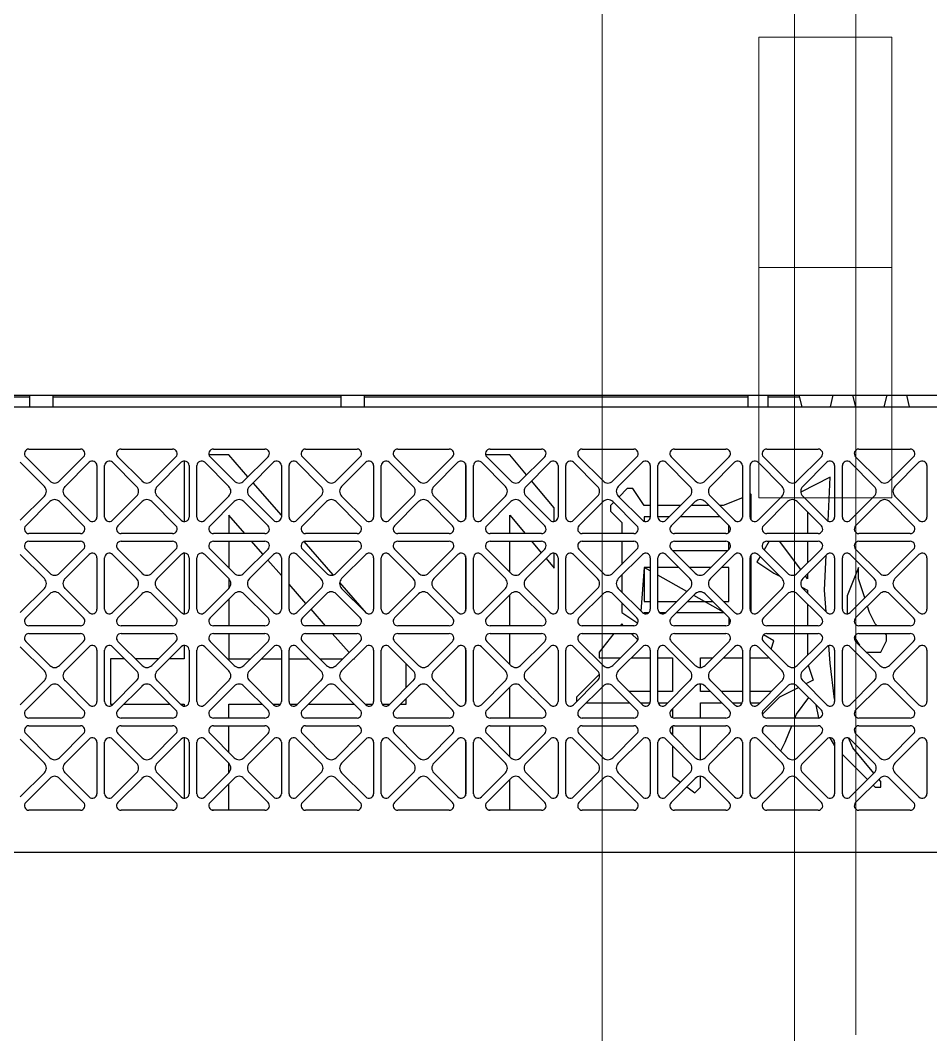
# Model space of a CAD drawing. Header units: millimetres. Extents: x 0 to 87554, y -20854 to 20404.
# Drawn here: x 50083 to 50320, y 15279.5 to 15543.5 of the extents above; entities that cross this region are included whole.
import ezdxf

# ---------------------------------------------------------------- set-up
doc = ezdxf.new("R2010")
doc.units = ezdxf.units.MM
doc.layers.get('0').update_dxf_attribs({"lineweight": 15})
for name, color, linetype in [('2403-00163_B-M4-1_0', 7, 'Continuous'), ('2403-00165_B-M5-1_0', 7, 'Continuous'), ('4209-01033_0', 7, 'Continuous'), ('4215-12269_9_0', 7, 'Continuous'), ('4215-12657_0', 7, 'Continuous'), ('4215-12661_1_0', 7, 'Continuous')]:
    doc.layers.add(name, color=color, linetype=linetype)
doc.layers.add('THICK', color=7, linetype='Continuous', lineweight=0)

# ---------------------------------------------------------------- blocks, each defined once
blk = doc.blocks.new('y5i76i7676')
at = {"color": 7, "linetype": 'Continuous'}
blk.add_line((951893.81, -65604.58, 19235.73), (951893.81, -64726.58, 19235.73), dxfattribs=at)
blk.add_line((951868.57, -65404.94, 19235.73), (951903.19, -65404.94, 19235.73))
blk.add_lwpolyline([(951877.81, -64726.58, 0.414214), (951702.81, -64551.58), (950912.81, -64551.58, 0.414214), (950737.81, -64726.58), (950737.81, -65704.58), (951877.81, -65704.58)], format="xyb", close=True)
blk.add_lwpolyline([(951332.81, -65654.58), (951332.81, -65204.58), (951827.81, -65204.58), (951827.81, -65654.58)], close=True)
at = {"elevation": 19235.73}
blk.add_lwpolyline([(951868.57, -65464.9), (951903.19, -65464.9), (951903.19, -65344.98), (951868.57, -65344.98)], close=True, dxfattribs=at)
blk = doc.blocks.new('e4tggg')
at = {"layer": '2403-00163_B-M4-1_0', "color": 87, "linetype": 'Continuous'}
for p, q in [((1125.21, -1712.2), (1125.21, -1715.2)), ((1130.41, -1712.2), (1130.41, -1715.2))]:
    blk.add_line(p, q, dxfattribs=at)
at = {"layer": '2403-00165_B-M5-1_0', "color": 87, "linetype": 'Continuous'}
for p, q in [((938.3, -1712.2), (938.3, -1715.2)), ((944.32, -1712.2), (944.32, -1715.2)), ((1019.3, -1712.2), (1019.3, -1715.2)), ((1025.32, -1712.2), (1025.32, -1715.2))]:
    blk.add_line(p, q, dxfattribs=at)
at = {"layer": '4209-01033_0', "color": 87, "linetype": 'Continuous'}
for p, q in [((1139.32, -1715.2), (1138.57, -1712.2)), ((1146.71, -1715.2), (1147.46, -1712.2)), ((1153.32, -1715.2), (1152.57, -1712.2)), ((1160.71, -1715.2), (1161.46, -1712.2)), ((1167.32, -1715.2), (1166.57, -1712.2))]:
    blk.add_line(p, q, dxfattribs=at)
at = {"layer": '4215-12269_9_0', "color": 87, "linetype": 'Continuous'}
for p, q in [((938.3, -1712.7), (918.56, -1712.7)), ((1019.3, -1712.7), (944.32, -1712.7)), ((1125.21, -1712.7), (1025.32, -1712.7)), ((1138.7, -1712.7), (1130.41, -1712.7))]:
    blk.add_line(p, q, dxfattribs=at)
at = {"layer": '4215-12657_0', "color": 87, "linetype": 'Continuous'}
for p, q in [((576.81, -1715.2), (1312.81, -1715.2)), ((938.12, -1726.2), (951.5, -1726.2)), ((962.12, -1726.2), (975.5, -1726.2)), ((986.12, -1726.2), (999.5, -1726.2)), ((1010.12, -1726.2), (1023.5, -1726.2)), ((1034.12, -1726.2), (1047.5, -1726.2)), ((1058.12, -1726.2), (1071.5, -1726.2)), ((1082.12, -1726.2), (1095.5, -1726.2)), ((1106.12, -1726.2), (1119.5, -1726.2)), ((1130.12, -1726.2), (1143.5, -1726.2)), ((1154.12, -1726.2), (1167.5, -1726.2)), ((943.54, -1734.51), (937.27, -1728.25)), ((952.35, -1728.25), (946.08, -1734.51)), ((967.54, -1734.51), (961.27, -1728.25)), ((976.35, -1728.25), (970.08, -1734.51)), ((990.1, -1727.7), (984.97, -1727.7)), ((991.54, -1734.51), (985.27, -1728.25)), ((995.12, -1733.47), (990.1, -1727.7)), ((1000.35, -1728.25), (994.08, -1734.51)), ((1015.54, -1734.51), (1009.27, -1728.25)), ((1024.35, -1728.25), (1018.08, -1734.51)), ((1039.54, -1734.51), (1033.27, -1728.25)), ((1048.35, -1728.25), (1042.08, -1734.51)), ((1063.24, -1727.7), (1056.97, -1727.7)), ((1063.54, -1734.51), (1057.27, -1728.25)), ((1067.65, -1732.95), (1063.24, -1727.7)), ((1072.35, -1728.25), (1066.08, -1734.51)), ((1087.54, -1734.51), (1081.27, -1728.25)), ((1096.35, -1728.25), (1090.08, -1734.51)), ((1111.54, -1734.51), (1105.27, -1728.25)), ((1120.35, -1728.25), (1114.08, -1734.51)), ((1135.54, -1734.51), (1129.27, -1728.25)), ((1144.35, -1728.25), (1138.08, -1734.51)), ((1159.54, -1734.51), (1153.27, -1728.25)), ((1168.35, -1728.25), (1162.08, -1734.51)), ((935.86, -1729.66), (942.12, -1735.93)), ((947.5, -1735.93), (953.76, -1729.66)), ((955.81, -1730.51), (955.81, -1743.89)), ((957.81, -1743.89), (957.81, -1730.51)), ((959.86, -1729.66), (966.12, -1735.93)), ((971.5, -1735.93), (977.76, -1729.66)), ((978.55, -1729.32), (978.55, -1745.08)), ((979.81, -1730.51), (979.81, -1743.89)), ((981.81, -1743.89), (981.81, -1730.51)), ((983.86, -1729.66), (990.12, -1735.93)), ((995.5, -1735.93), (1001.76, -1729.66)), ((1003.81, -1730.51), (1003.81, -1743.89)), ((1005.81, -1743.89), (1005.81, -1730.51)), ((1007.86, -1729.66), (1014.12, -1735.93)), ((1019.5, -1735.93), (1025.76, -1729.66)), ((1027.81, -1730.51), (1027.81, -1743.89)), ((1029.81, -1743.89), (1029.81, -1730.51)), ((1031.86, -1729.66), (1038.12, -1735.93)), ((1043.5, -1735.93), (1049.76, -1729.66)), ((1051.69, -1729.99), (1051.69, -1744.41)), ((1051.81, -1730.51), (1051.81, -1743.89)), ((1053.81, -1743.89), (1053.81, -1730.51)), ((1055.86, -1729.66), (1062.12, -1735.93)), ((1067.5, -1735.93), (1073.76, -1729.66)), ((1075.81, -1730.51), (1075.81, -1743.89)), ((1077.81, -1743.89), (1077.81, -1730.51)), ((1079.86, -1729.66), (1086.12, -1735.93)), ((1091.5, -1735.93), (1097.76, -1729.66)), ((1099.81, -1730.51), (1099.81, -1743.89)), ((1101.81, -1743.89), (1101.81, -1730.51)), ((1103.86, -1729.66), (1110.12, -1735.93)), ((1115.5, -1735.93), (1121.76, -1729.66)), ((1123.81, -1730.51), (1123.81, -1743.89)), ((1125.81, -1743.89), (1125.81, -1730.51)), ((1127.86, -1729.66), (1134.12, -1735.93)), ((1139.5, -1735.93), (1145.76, -1729.66)), ((1147.81, -1730.51), (1147.81, -1743.89)), ((1149.81, -1743.89), (1149.81, -1730.51)), ((1151.86, -1729.66), (1158.12, -1735.93)), ((1163.5, -1735.93), (1169.76, -1729.66)), ((1171.81, -1730.51), (1171.81, -1743.89)), ((1146.65, -1733.56), (1138.99, -1737.39)), ((1146.08, -1744.96), (1146.65, -1733.56)), ((1003.81, -1743.45), (996.44, -1734.98)), ((1074.79, -1741.46), (1068.94, -1734.49)), ((1093.85, -1736.5), (1091.69, -1738.66)), ((1095.32, -1736.5), (1093.85, -1736.5)), ((1098.25, -1740.9), (1095.32, -1736.5)), ((942.12, -1738.47), (935.86, -1744.74)), ((953.76, -1744.74), (947.5, -1738.47)), ((966.12, -1738.47), (959.86, -1744.74)), ((977.76, -1744.74), (971.5, -1738.47)), ((990.12, -1738.47), (983.86, -1744.74)), ((1001.76, -1744.74), (995.5, -1738.47)), ((1014.12, -1738.47), (1007.86, -1744.74)), ((1025.76, -1744.74), (1019.5, -1738.47)), ((1038.12, -1738.47), (1031.86, -1744.74)), ((1049.76, -1744.74), (1043.5, -1738.47)), ((1062.12, -1738.47), (1055.86, -1744.74)), ((1073.76, -1744.74), (1067.5, -1738.47)), ((1086.12, -1738.47), (1079.86, -1744.74)), ((1097.76, -1744.74), (1091.5, -1738.47)), ((1110.12, -1738.47), (1103.86, -1744.74)), ((1121.76, -1744.74), (1115.5, -1738.47)), ((1123.81, -1738.88), (1118.78, -1740.9)), ((1126.12, -1737.96), (1125.81, -1738.08)), ((1126.12, -1744.68), (1126.12, -1737.96)), ((1134.12, -1738.47), (1127.86, -1744.74)), ((1145.76, -1744.74), (1139.5, -1738.47)), ((1158.12, -1738.47), (1151.86, -1744.74)), ((1169.76, -1744.74), (1163.5, -1738.47)), ((937.27, -1746.15), (943.54, -1739.89)), ((946.08, -1739.89), (952.35, -1746.15)), ((961.27, -1746.15), (967.54, -1739.89)), ((970.08, -1739.89), (976.35, -1746.15)), ((985.27, -1746.15), (991.54, -1739.89)), ((994.08, -1739.89), (1000.35, -1746.15)), ((1009.27, -1746.15), (1015.54, -1739.89)), ((1018.08, -1739.89), (1024.35, -1746.15)), ((1033.27, -1746.15), (1039.54, -1739.89)), ((1042.08, -1739.89), (1048.35, -1746.15)), ((1057.27, -1746.15), (1063.54, -1739.89)), ((1066.08, -1739.89), (1072.35, -1746.15)), ((1074.79, -1745.07), (1074.79, -1741.46)), ((1081.27, -1746.15), (1087.54, -1739.89)), ((1090.27, -1740.08), (1089.45, -1740.9)), ((1089.45, -1740.9), (1089.45, -1742.36)), ((1090.08, -1739.89), (1096.35, -1746.15)), ((1099.81, -1740.9), (1098.25, -1740.9)), ((1107.7, -1740.9), (1101.81, -1740.9)), ((1105.27, -1746.15), (1111.54, -1739.89)), ((1115.09, -1740.9), (1110.53, -1740.9)), ((1114.08, -1739.89), (1120.35, -1746.15)), ((1118.78, -1740.9), (1117.92, -1740.9)), ((1129.27, -1746.15), (1135.54, -1739.89)), ((1138.08, -1739.89), (1144.35, -1746.15)), ((1153.27, -1746.15), (1159.54, -1739.89)), ((1162.08, -1739.89), (1168.35, -1746.15)), ((994.28, -1748.2), (990.1, -1743.42)), ((990.1, -1743.42), (990.1, -1748.2)), ((1063.24, -1743.42), (1067.25, -1748.2)), ((1063.24, -1748.2), (1063.24, -1743.42)), ((1089.45, -1742.36), (1092.39, -1745.3)), ((1099.81, -1743.83), (1098.25, -1743.83)), ((1098.25, -1743.83), (1098.25, -1745.03)), ((1104.77, -1743.83), (1101.81, -1743.83)), ((1118.03, -1743.83), (1107.6, -1743.83)), ((1140.78, -1742.58), (1140.78, -1748.2)), ((1092.39, -1745.3), (1092.39, -1748.2)), ((1120.25, -1747.93), (1120.25, -1746.05)), ((951.5, -1748.2), (938.12, -1748.2)), ((975.5, -1748.2), (962.12, -1748.2)), ((999.5, -1748.2), (986.12, -1748.2)), ((1023.5, -1748.2), (1010.12, -1748.2)), ((1047.5, -1748.2), (1034.12, -1748.2)), ((1071.5, -1748.2), (1058.12, -1748.2)), ((1095.5, -1748.2), (1082.12, -1748.2)), ((1119.5, -1748.2), (1106.12, -1748.2)), ((1143.5, -1748.2), (1130.12, -1748.2)), ((1167.5, -1748.2), (1154.12, -1748.2)), ((943.54, -1758.51), (937.27, -1752.25)), ((938.12, -1750.2), (951.5, -1750.2)), ((952.35, -1752.25), (946.08, -1758.51)), ((967.54, -1758.51), (961.27, -1752.25)), ((962.12, -1750.2), (975.5, -1750.2)), ((976.35, -1752.25), (970.08, -1758.51)), ((991.54, -1758.51), (985.27, -1752.25)), ((986.12, -1750.2), (999.5, -1750.2)), ((990.1, -1750.2), (990.1, -1757.07)), ((1000.35, -1752.25), (994.08, -1758.51)), ((999.01, -1753.59), (996.03, -1750.2)), ((1015.54, -1758.51), (1009.27, -1752.25)), ((1017.31, -1758.96), (1009.74, -1750.27)), ((1010.12, -1750.2), (1023.5, -1750.2)), ((1024.35, -1752.25), (1018.08, -1758.51)), ((1039.54, -1758.51), (1033.27, -1752.25)), ((1034.12, -1750.2), (1047.5, -1750.2)), ((1048.35, -1752.25), (1042.08, -1758.51)), ((1063.54, -1758.51), (1057.27, -1752.25)), ((1058.12, -1750.2), (1071.5, -1750.2)), ((1063.24, -1758.21), (1063.24, -1750.2)), ((1072.35, -1752.25), (1066.08, -1758.51)), ((1068.93, -1750.2), (1071.42, -1753.17)), ((1087.54, -1758.51), (1081.27, -1752.25)), ((1082.12, -1750.2), (1095.5, -1750.2)), ((1096.35, -1752.25), (1090.08, -1758.51)), ((1092.39, -1750.2), (1092.39, -1756.21)), ((1111.54, -1758.51), (1105.27, -1752.25)), ((1105.65, -1752.63), (1119.97, -1752.63)), ((1106.12, -1750.2), (1119.5, -1750.2)), ((1120.35, -1752.25), (1114.08, -1758.51)), ((1120.25, -1752.35), (1120.25, -1750.47)), ((1135.54, -1758.51), (1129.27, -1752.25)), ((1130.8, -1750.2), (1129.46, -1752.43)), ((1130.12, -1750.2), (1143.5, -1750.2)), ((1139.01, -1757.59), (1133.46, -1750.2)), ((1144.35, -1752.25), (1138.08, -1758.51)), ((1140.78, -1750.2), (1140.78, -1755.82)), ((1159.54, -1758.51), (1153.27, -1752.25)), ((1154.12, -1750.2), (1167.5, -1750.2)), ((1168.35, -1752.25), (1162.08, -1758.51)), ((935.86, -1753.66), (942.12, -1759.93)), ((947.5, -1759.93), (953.76, -1753.66)), ((955.81, -1754.51), (955.81, -1767.89)), ((957.81, -1767.89), (957.81, -1754.51)), ((959.86, -1753.66), (966.12, -1759.93)), ((971.5, -1759.93), (977.76, -1753.66)), ((978.55, -1753.32), (978.55, -1769.08)), ((979.81, -1754.51), (979.81, -1767.89)), ((981.81, -1767.89), (981.81, -1754.51)), ((983.86, -1753.66), (990.12, -1759.93)), ((995.5, -1759.93), (1001.76, -1753.66)), ((1003.81, -1759.08), (1000.33, -1755.1)), ((1003.81, -1754.51), (1003.81, -1767.89)), ((1005.81, -1767.89), (1005.81, -1754.51)), ((1007.86, -1753.66), (1014.12, -1759.93)), ((1019.5, -1759.93), (1025.76, -1753.66)), ((1027.81, -1754.51), (1027.81, -1767.89)), ((1029.81, -1767.89), (1029.81, -1754.51)), ((1031.86, -1753.66), (1038.12, -1759.93)), ((1043.5, -1759.93), (1049.76, -1753.66)), ((1051.69, -1753.99), (1051.69, -1768.41)), ((1051.81, -1754.51), (1051.81, -1767.89)), ((1053.81, -1767.89), (1053.81, -1754.51)), ((1055.86, -1753.66), (1062.12, -1759.93)), ((1067.5, -1759.93), (1073.76, -1753.66)), ((1072.71, -1754.71), (1074.79, -1757.18)), ((1074.79, -1757.18), (1074.79, -1753.33)), ((1075.81, -1754.51), (1075.81, -1767.89)), ((1077.81, -1767.89), (1077.81, -1754.51)), ((1079.86, -1753.66), (1086.12, -1759.93)), ((1091.5, -1759.93), (1097.76, -1753.66)), ((1099.81, -1754.51), (1099.81, -1767.89)), ((1101.81, -1767.89), (1101.81, -1754.51)), ((1103.86, -1753.66), (1110.12, -1759.93)), ((1115.5, -1759.93), (1121.76, -1753.66)), ((1123.81, -1754.51), (1123.81, -1767.89)), ((1125.81, -1767.89), (1125.81, -1754.51)), ((1126.12, -1768.68), (1126.12, -1753.72)), ((1128.4, -1754.2), (1127.58, -1755.56)), ((1127.86, -1753.66), (1134.12, -1759.93)), ((1139.5, -1759.93), (1145.76, -1753.66)), ((1145.18, -1762.89), (1145.64, -1753.79)), ((1147.81, -1754.51), (1147.81, -1767.89)), ((1149.81, -1767.89), (1149.81, -1754.51)), ((1151.86, -1753.66), (1158.12, -1759.93)), ((1163.5, -1759.93), (1169.76, -1753.66)), ((1171.81, -1754.51), (1171.81, -1767.89)), ((1098.25, -1757.03), (1097.38, -1768.36)), ((1099.81, -1757.03), (1098.25, -1757.03)), ((1099.81, -1757.91), (1098.25, -1757.03)), ((1098.25, -1757.03), (1098.25, -1765.83)), ((1107.22, -1757.03), (1101.81, -1757.03)), ((1115.57, -1757.03), (1110.05, -1757.03)), ((1120.25, -1757.03), (1118.4, -1757.03)), ((1120.25, -1765.83), (1120.25, -1757.03)), ((1127.58, -1755.56), (1131.98, -1758.49)), ((1153.98, -1757.03), (1151.05, -1764.36)), ((1153.98, -1759.96), (1153.98, -1757.03)), ((990.1, -1759.93), (990.1, -1762.47)), ((1092.39, -1759.04), (1092.39, -1763.36)), ((1109.32, -1763.28), (1101.81, -1759.04)), ((1131.98, -1758.49), (1133.4, -1759.2)), ((1140.78, -1759.96), (1140.22, -1759.21)), ((1140.78, -1758.64), (1140.78, -1759.96)), ((1155.64, -1764.95), (1153.98, -1759.96)), ((942.12, -1762.47), (935.86, -1768.74)), ((953.76, -1768.74), (947.5, -1762.47)), ((966.12, -1762.47), (959.86, -1768.74)), ((977.76, -1768.74), (971.5, -1762.47)), ((990.12, -1762.47), (983.86, -1768.74)), ((1001.76, -1768.74), (995.5, -1762.47)), ((1010.21, -1766.38), (1005.81, -1761.36)), ((1014.12, -1762.47), (1007.86, -1768.74)), ((1025.95, -1768.89), (1019, -1760.9)), ((1025.76, -1768.74), (1019.5, -1762.47)), ((1038.12, -1762.47), (1031.86, -1768.74)), ((1049.76, -1768.74), (1043.5, -1762.47)), ((1062.12, -1762.47), (1055.86, -1768.74)), ((1073.76, -1768.74), (1067.5, -1762.47)), ((1086.12, -1762.47), (1079.86, -1768.74)), ((1097.76, -1768.74), (1091.5, -1762.47)), ((1110.12, -1762.47), (1103.86, -1768.74)), ((1121.76, -1768.74), (1115.5, -1762.47)), ((1134.12, -1762.47), (1127.86, -1768.74)), ((1139.23, -1762.12), (1140.78, -1762.89)), ((1145.76, -1768.74), (1139.5, -1762.47)), ((1140.78, -1762.89), (1140.78, -1763.76)), ((1145.62, -1768.59), (1145.18, -1762.89)), ((1158.12, -1762.47), (1151.86, -1768.74)), ((1169.76, -1768.74), (1163.5, -1762.47)), ((937.27, -1770.15), (943.54, -1763.89)), ((946.08, -1763.89), (952.35, -1770.15)), ((961.27, -1770.15), (967.54, -1763.89)), ((970.08, -1763.89), (976.35, -1770.15)), ((985.27, -1770.15), (991.54, -1763.89)), ((990.1, -1765.33), (990.1, -1772.2)), ((994.08, -1763.89), (1000.35, -1770.15)), ((1009.27, -1770.15), (1015.54, -1763.89)), ((1018.08, -1763.89), (1024.35, -1770.15)), ((1033.27, -1770.15), (1039.54, -1763.89)), ((1042.08, -1763.89), (1048.35, -1770.15)), ((1057.27, -1770.15), (1063.54, -1763.89)), ((1063.24, -1772.2), (1063.24, -1764.19)), ((1066.08, -1763.89), (1072.35, -1770.15)), ((1081.27, -1770.15), (1087.54, -1763.89)), ((1090.08, -1763.89), (1096.35, -1770.15)), ((1098.25, -1765.83), (1099.81, -1765.83)), ((1101.81, -1765.83), (1106.77, -1765.83)), ((1105.27, -1770.15), (1111.54, -1763.89)), ((1109.6, -1765.83), (1116.02, -1765.83)), ((1118.89, -1768.69), (1111.12, -1764.3)), ((1114.08, -1763.89), (1120.35, -1770.15)), ((1118.85, -1765.83), (1120.25, -1765.83)), ((1129.27, -1770.15), (1135.54, -1763.89)), ((1138.08, -1763.89), (1144.35, -1770.15)), ((1151.05, -1764.36), (1151.05, -1769.08)), ((1153.27, -1770.15), (1159.54, -1763.89)), ((1162.08, -1763.89), (1168.35, -1770.15)), ((1015.31, -1772.2), (1011.53, -1767.89)), ((1092.39, -1766.19), (1092.39, -1768.76)), ((1140.78, -1766.58), (1140.78, -1772.2)), ((1156.91, -1768.76), (1156.35, -1767.07)), ((1092.39, -1768.76), (1096.57, -1771.55)), ((1098.25, -1768.76), (1099.43, -1768.76)), ((1098.25, -1769.03), (1098.25, -1768.76)), ((1102.19, -1768.76), (1103.83, -1768.76)), ((1106.67, -1768.76), (1118.96, -1768.76)), ((1120.25, -1770.05), (1120.25, -1771.69)), ((1158.38, -1771.69), (1156.91, -1768.76)), ((951.5, -1772.2), (938.12, -1772.2)), ((975.5, -1772.2), (962.12, -1772.2)), ((999.5, -1772.2), (986.12, -1772.2)), ((1023.5, -1772.2), (1010.12, -1772.2)), ((1047.5, -1772.2), (1034.12, -1772.2)), ((1071.5, -1772.2), (1058.12, -1772.2)), ((1095.5, -1772.2), (1082.12, -1772.2)), ((1092.39, -1771.69), (1091.98, -1772.2)), ((1092.89, -1772.2), (1092.39, -1771.69)), ((1119.5, -1772.2), (1106.12, -1772.2)), ((1120.25, -1771.69), (1120.44, -1771.74)), ((1143.5, -1772.2), (1130.12, -1772.2)), ((1167.5, -1772.2), (1154.12, -1772.2)), ((1158.89, -1772.2), (1158.38, -1771.69)), ((943.54, -1782.51), (937.27, -1776.25)), ((938.12, -1774.2), (951.5, -1774.2)), ((952.35, -1776.25), (946.08, -1782.51)), ((967.54, -1782.51), (961.27, -1776.25)), ((962.12, -1774.2), (975.5, -1774.2)), ((976.35, -1776.25), (970.08, -1782.51)), ((991.54, -1782.51), (985.27, -1776.25)), ((986.12, -1774.2), (999.5, -1774.2)), ((990.1, -1774.2), (990.1, -1780.77)), ((1000.35, -1776.25), (994.08, -1782.51)), ((1015.54, -1782.51), (1009.27, -1776.25)), ((1010.12, -1774.2), (1023.5, -1774.2)), ((1021.42, -1779.18), (1017.06, -1774.2)), ((1024.35, -1776.25), (1018.08, -1782.51)), ((1039.54, -1782.51), (1033.27, -1776.25)), ((1034.12, -1774.2), (1047.5, -1774.2)), ((1048.35, -1776.25), (1042.08, -1782.51)), ((1063.54, -1782.51), (1057.27, -1776.25)), ((1058.12, -1774.2), (1071.5, -1774.2)), ((1063.24, -1782.21), (1063.24, -1774.2)), ((1072.35, -1776.25), (1066.08, -1782.51)), ((1087.54, -1782.51), (1081.27, -1776.25)), ((1082.12, -1774.2), (1095.5, -1774.2)), ((1090.38, -1774.2), (1086.52, -1779.02)), ((1096.35, -1776.25), (1090.08, -1782.51)), ((1096.59, -1775.89), (1094.89, -1774.2)), ((1111.54, -1782.51), (1105.27, -1776.25)), ((1106.12, -1774.2), (1119.5, -1774.2)), ((1120.35, -1776.25), (1114.08, -1782.51)), ((1131.98, -1776.09), (1129.27, -1774.56)), ((1135.54, -1782.51), (1129.27, -1776.25)), ((1130.12, -1774.2), (1143.5, -1774.2)), ((1131.27, -1778.24), (1131.98, -1776.09)), ((1144.35, -1776.25), (1138.08, -1782.51)), ((1140.78, -1774.2), (1140.78, -1779.82)), ((1152.94, -1775.26), (1154.24, -1777.21)), ((1159.54, -1782.51), (1153.27, -1776.25)), ((1154.12, -1774.2), (1167.5, -1774.2)), ((1159.85, -1779.02), (1161.31, -1776.09)), ((1161.31, -1774.63), (1160.89, -1774.2)), ((1161.31, -1776.09), (1161.31, -1774.63)), ((1168.35, -1776.25), (1162.08, -1782.51)), ((935.86, -1777.66), (942.12, -1783.93)), ((947.5, -1783.93), (953.76, -1777.66)), ((955.81, -1778.51), (955.81, -1791.89)), ((957.81, -1791.89), (957.81, -1778.51)), ((959.86, -1777.66), (966.12, -1783.93)), ((971.5, -1783.93), (977.76, -1777.66)), ((978.55, -1777.32), (978.55, -1780.77)), ((979.81, -1778.51), (979.81, -1791.89)), ((981.81, -1791.89), (981.81, -1778.51)), ((983.86, -1777.66), (990.12, -1783.93)), ((995.5, -1783.93), (1001.76, -1777.66)), ((1003.81, -1778.51), (1003.81, -1791.89)), ((1005.81, -1791.89), (1005.81, -1778.51)), ((1007.86, -1777.66), (1014.12, -1783.93)), ((1019.5, -1783.93), (1025.76, -1777.66)), ((1027.81, -1778.51), (1027.81, -1791.89)), ((1029.81, -1791.89), (1029.81, -1778.51)), ((1031.86, -1777.66), (1038.12, -1783.93)), ((1043.5, -1783.93), (1049.76, -1777.66)), ((1051.69, -1777.99), (1051.69, -1792.41)), ((1051.81, -1778.51), (1051.81, -1791.89)), ((1053.81, -1791.89), (1053.81, -1778.51)), ((1055.86, -1777.66), (1062.12, -1783.93)), ((1067.5, -1783.93), (1073.76, -1777.66)), ((1075.81, -1778.51), (1075.81, -1791.89)), ((1077.81, -1791.89), (1077.81, -1778.51)), ((1079.86, -1777.66), (1086.12, -1783.93)), ((1086.52, -1779.02), (1086.52, -1780.49)), ((1091.5, -1783.93), (1097.76, -1777.66)), ((1099.81, -1778.51), (1099.81, -1791.89)), ((1101.81, -1791.89), (1101.81, -1778.51)), ((1103.86, -1777.66), (1110.12, -1783.93)), ((1115.5, -1783.93), (1121.76, -1777.66)), ((1123.81, -1778.51), (1123.81, -1791.89)), ((1125.81, -1791.89), (1125.81, -1778.51)), ((1127.86, -1777.66), (1134.12, -1783.93)), ((1139.5, -1783.93), (1145.76, -1777.66)), ((1146.65, -1781.96), (1146.29, -1777.36)), ((1147.81, -1778.51), (1147.81, -1791.89)), ((1149.81, -1791.89), (1149.81, -1778.51)), ((1151.86, -1777.66), (1158.12, -1783.93)), ((1156.05, -1779.02), (1159.85, -1779.02)), ((1163.5, -1783.93), (1169.76, -1777.66)), ((1171.81, -1778.51), (1171.81, -1791.89)), ((962.97, -1780.77), (959.3, -1780.77)), ((959.3, -1780.77), (959.3, -1792.57)), ((971.82, -1780.77), (965.8, -1780.77)), ((978.55, -1780.77), (974.65, -1780.77)), ((990.1, -1780.77), (995.82, -1780.77)), ((998.65, -1780.77), (1003.81, -1780.77)), ((1005.81, -1780.77), (1010.97, -1780.77)), ((1013.8, -1780.77), (1019.82, -1780.77)), ((1022.65, -1780.77), (1022.82, -1780.77)), ((1022.82, -1780.77), (1022.74, -1780.68)), ((1086.52, -1780.49), (1092.11, -1780.49)), ((1094.93, -1780.49), (1099.81, -1780.49)), ((1101.81, -1780.49), (1105.58, -1780.49)), ((1105.58, -1780.49), (1105.58, -1789.29)), ((1112.92, -1780.49), (1116.11, -1780.49)), ((1112.92, -1783.03), (1112.92, -1780.49)), ((1118.93, -1780.49), (1123.81, -1780.49)), ((1125.81, -1780.49), (1130.52, -1780.49)), ((1130.52, -1780.49), (1130.56, -1780.36)), ((1036.29, -1788.3), (1036.29, -1782.1)), ((1140.95, -1782.47), (1142.25, -1786.36)), ((1147.81, -1791.27), (1146.65, -1781.96)), ((942.12, -1786.47), (935.86, -1792.74)), ((953.76, -1792.74), (947.5, -1786.47)), ((966.12, -1786.47), (959.86, -1792.74)), ((977.76, -1792.74), (971.5, -1786.47)), ((990.12, -1786.47), (983.86, -1792.74)), ((1001.76, -1792.74), (995.5, -1786.47)), ((1014.12, -1786.47), (1007.86, -1792.74)), ((1025.76, -1792.74), (1019.5, -1786.47)), ((1038.12, -1786.47), (1031.86, -1792.74)), ((1049.76, -1792.74), (1043.5, -1786.47)), ((1062.12, -1786.47), (1055.86, -1792.74)), ((1073.76, -1792.74), (1067.5, -1786.47)), ((1086.12, -1786.47), (1079.86, -1792.74)), ((1086.6, -1784.81), (1080.65, -1790.76)), ((1097.76, -1792.74), (1091.5, -1786.47)), ((1110.12, -1786.47), (1103.86, -1792.74)), ((1121.76, -1792.74), (1115.5, -1786.47)), ((1134.12, -1786.47), (1127.86, -1792.74)), ((1145.76, -1792.74), (1139.5, -1786.47)), ((1142.25, -1786.36), (1140.34, -1787.31)), ((1158.12, -1786.47), (1151.86, -1792.74)), ((1169.76, -1792.74), (1163.5, -1786.47)), ((937.27, -1794.15), (943.54, -1787.89)), ((946.08, -1787.89), (952.35, -1794.15)), ((961.27, -1794.15), (967.54, -1787.89)), ((970.08, -1787.89), (976.35, -1794.15)), ((985.27, -1794.15), (991.54, -1787.89)), ((994.08, -1787.89), (1000.35, -1794.15)), ((1009.27, -1794.15), (1015.54, -1787.89)), ((1018.08, -1787.89), (1024.35, -1794.15)), ((1033.27, -1794.15), (1039.54, -1787.89)), ((1042.08, -1787.89), (1048.35, -1794.15)), ((1057.27, -1794.15), (1063.54, -1787.89)), ((1063.24, -1796.2), (1063.24, -1788.19)), ((1066.08, -1787.89), (1072.35, -1794.15)), ((1081.27, -1794.15), (1087.54, -1787.89)), ((1090.08, -1787.89), (1096.35, -1794.15)), ((1099.81, -1789.29), (1094.32, -1789.29)), ((1105.58, -1789.29), (1101.81, -1789.29)), ((1105.27, -1794.15), (1111.54, -1787.89)), ((1112.92, -1789.29), (1112.92, -1787.37)), ((1115.49, -1789.29), (1112.92, -1789.29)), ((1114.08, -1787.89), (1120.35, -1794.15)), ((1123.81, -1789.29), (1118.32, -1789.29)), ((1131.31, -1789.29), (1125.81, -1789.29)), ((1129.27, -1794.15), (1135.54, -1787.89)), ((1138.45, -1788.26), (1133.45, -1790.76)), ((1138.08, -1787.89), (1144.35, -1794.15)), ((1153.27, -1794.15), (1159.54, -1787.89)), ((1162.08, -1787.89), (1168.35, -1794.15)), ((1036.29, -1792.57), (1036.29, -1791.13)), ((1080.65, -1790.76), (1080.65, -1791.94)), ((1083.2, -1792.22), (1094.42, -1792.22)), ((1097.25, -1792.22), (1099.76, -1792.22)), ((1101.87, -1792.22), (1104.37, -1792.22)), ((1112.92, -1792.22), (1118.42, -1792.22)), ((1112.92, -1796.2), (1112.92, -1792.22)), ((1121.25, -1792.22), (1123.76, -1792.22)), ((1125.87, -1792.22), (1128.37, -1792.22)), ((1133.45, -1790.76), (1129.05, -1795.16)), ((1137.85, -1795.16), (1141.06, -1790.87)), ((959.3, -1792.57), (960.03, -1792.57)), ((962.86, -1792.57), (974.76, -1792.57)), ((977.59, -1792.57), (978.55, -1792.57)), ((978.55, -1792.57), (978.55, -1793.08)), ((990.1, -1792.57), (998.76, -1792.57)), ((990.1, -1796.2), (990.1, -1792.57)), ((1001.59, -1792.57), (1003.6, -1792.57)), ((1006.03, -1792.57), (1008.03, -1792.57)), ((1010.86, -1792.57), (1022.76, -1792.57)), ((1025.59, -1792.57), (1027.6, -1792.57)), ((1030.03, -1792.57), (1032.03, -1792.57)), ((1034.86, -1792.57), (1036.29, -1792.57)), ((1105.58, -1793.84), (1105.58, -1796.07)), ((1142.94, -1792.74), (1143.62, -1796.18)), ((951.5, -1796.2), (938.12, -1796.2)), ((975.5, -1796.2), (962.12, -1796.2)), ((999.5, -1796.2), (986.12, -1796.2)), ((1023.5, -1796.2), (1010.12, -1796.2)), ((1047.5, -1796.2), (1034.12, -1796.2)), ((1071.5, -1796.2), (1058.12, -1796.2)), ((1095.5, -1796.2), (1082.12, -1796.2)), ((1119.5, -1796.2), (1106.12, -1796.2)), ((1129.05, -1795.16), (1129.05, -1795.53)), ((1143.5, -1796.2), (1130.12, -1796.2)), ((1137.43, -1796.2), (1137.85, -1795.16)), ((1167.5, -1796.2), (1154.12, -1796.2)), ((938.12, -1798.2), (951.5, -1798.2)), ((962.12, -1798.2), (975.5, -1798.2)), ((986.12, -1798.2), (999.5, -1798.2)), ((990.1, -1805.07), (990.1, -1798.2)), ((1010.12, -1798.2), (1023.5, -1798.2)), ((1034.12, -1798.2), (1047.5, -1798.2)), ((1058.12, -1798.2), (1071.5, -1798.2)), ((1063.24, -1806.21), (1063.24, -1798.2)), ((1082.12, -1798.2), (1095.5, -1798.2)), ((1105.58, -1798.33), (1105.58, -1800.56)), ((1106.12, -1798.2), (1119.5, -1798.2)), ((1112.92, -1807.03), (1112.92, -1798.2)), ((1129.05, -1798.87), (1129.05, -1799.92)), ((1130.12, -1798.2), (1143.5, -1798.2)), ((1134.92, -1802.49), (1136.63, -1798.2)), ((1154.12, -1798.2), (1167.5, -1798.2)), ((935.86, -1801.66), (942.12, -1807.93)), ((943.54, -1806.51), (937.27, -1800.25)), ((952.35, -1800.25), (946.08, -1806.51)), ((947.5, -1807.93), (953.76, -1801.66)), ((955.81, -1802.51), (955.81, -1815.89)), ((957.81, -1815.89), (957.81, -1802.51)), ((959.86, -1801.66), (966.12, -1807.93)), ((967.54, -1806.51), (961.27, -1800.25)), ((976.35, -1800.25), (970.08, -1806.51)), ((971.5, -1807.93), (977.76, -1801.66)), ((978.55, -1801.32), (978.55, -1817.08)), ((979.81, -1802.51), (979.81, -1815.89)), ((981.81, -1815.89), (981.81, -1802.51)), ((983.86, -1801.66), (990.12, -1807.93)), ((991.54, -1806.51), (985.27, -1800.25)), ((1000.35, -1800.25), (994.08, -1806.51)), ((995.5, -1807.93), (1001.76, -1801.66)), ((1003.81, -1802.51), (1003.81, -1815.89)), ((1005.81, -1815.89), (1005.81, -1802.51)), ((1007.86, -1801.66), (1014.12, -1807.93)), ((1015.54, -1806.51), (1009.27, -1800.25)), ((1024.35, -1800.25), (1018.08, -1806.51)), ((1019.5, -1807.93), (1025.76, -1801.66)), ((1027.81, -1802.51), (1027.81, -1815.89)), ((1029.81, -1815.89), (1029.81, -1802.51)), ((1031.86, -1801.66), (1038.12, -1807.93)), ((1039.54, -1806.51), (1033.27, -1800.25)), ((1048.35, -1800.25), (1042.08, -1806.51)), ((1043.5, -1807.93), (1049.76, -1801.66)), ((1051.69, -1801.99), (1051.69, -1816.41)), ((1051.81, -1802.51), (1051.81, -1815.89)), ((1053.81, -1815.89), (1053.81, -1802.51)), ((1055.86, -1801.66), (1062.12, -1807.93)), ((1063.54, -1806.51), (1057.27, -1800.25)), ((1072.35, -1800.25), (1066.08, -1806.51)), ((1067.5, -1807.93), (1073.76, -1801.66)), ((1075.81, -1802.51), (1075.81, -1815.89)), ((1077.81, -1815.89), (1077.81, -1802.51)), ((1079.86, -1801.66), (1086.12, -1807.93)), ((1087.54, -1806.51), (1081.27, -1800.25)), ((1096.35, -1800.25), (1090.08, -1806.51)), ((1091.5, -1807.93), (1097.76, -1801.66)), ((1099.81, -1802.51), (1099.81, -1815.89)), ((1101.81, -1815.89), (1101.81, -1802.51)), ((1103.86, -1801.66), (1110.12, -1807.93)), ((1111.54, -1806.51), (1105.27, -1800.25)), ((1120.35, -1800.25), (1114.08, -1806.51)), ((1115.5, -1807.93), (1121.76, -1801.66)), ((1123.81, -1802.51), (1123.81, -1815.89)), ((1125.81, -1815.89), (1125.81, -1802.51)), ((1127.86, -1801.66), (1134.12, -1807.93)), ((1135.54, -1806.51), (1129.27, -1800.25)), ((1133.78, -1804.76), (1134.92, -1802.49)), ((1144.35, -1800.25), (1138.08, -1806.51)), ((1139.5, -1807.93), (1145.76, -1801.66)), ((1146.53, -1801.32), (1147.81, -1803.45)), ((1147.81, -1802.51), (1147.81, -1815.89)), ((1149.81, -1815.89), (1149.81, -1802.51)), ((1152.51, -1803.96), (1151.41, -1801.38)), ((1151.86, -1801.66), (1158.12, -1807.93)), ((1159.54, -1806.51), (1153.27, -1800.25)), ((1168.35, -1800.25), (1162.08, -1806.51)), ((1163.5, -1807.93), (1169.76, -1801.66)), ((1171.81, -1802.51), (1171.81, -1815.89)), ((1105.58, -1803.39), (1105.58, -1811.29)), ((1158.02, -1810.56), (1152.51, -1803.96)), ((990.1, -1810.47), (990.1, -1807.93)), ((1149.81, -1805.65), (1156.38, -1812.22)), ((942.12, -1810.47), (935.86, -1816.74)), ((953.76, -1816.74), (947.5, -1810.47)), ((966.12, -1810.47), (959.86, -1816.74)), ((977.76, -1816.74), (971.5, -1810.47)), ((990.12, -1810.47), (983.86, -1816.74)), ((1001.76, -1816.74), (995.5, -1810.47)), ((1014.12, -1810.47), (1007.86, -1816.74)), ((1025.76, -1816.74), (1019.5, -1810.47)), ((1038.12, -1810.47), (1031.86, -1816.74)), ((1049.76, -1816.74), (1043.5, -1810.47)), ((1062.12, -1810.47), (1055.86, -1816.74)), ((1073.76, -1816.74), (1067.5, -1810.47)), ((1086.12, -1810.47), (1079.86, -1816.74)), ((1097.76, -1816.74), (1091.5, -1810.47)), ((1110.12, -1810.47), (1103.86, -1816.74)), ((1121.76, -1816.74), (1115.5, -1810.47)), ((1134.12, -1810.47), (1127.86, -1816.74)), ((1145.76, -1816.74), (1139.5, -1810.47)), ((1158.12, -1810.47), (1151.86, -1816.74)), ((1169.76, -1816.74), (1163.5, -1810.47)), ((937.27, -1818.15), (943.54, -1811.89)), ((946.08, -1811.89), (952.35, -1818.15)), ((961.27, -1818.15), (967.54, -1811.89)), ((970.08, -1811.89), (976.35, -1818.15)), ((985.27, -1818.15), (991.54, -1811.89)), ((990.1, -1820.09), (990.1, -1813.33)), ((994.08, -1811.89), (1000.35, -1818.15)), ((1009.27, -1818.15), (1015.54, -1811.89)), ((1018.08, -1811.89), (1024.35, -1818.15)), ((1033.27, -1818.15), (1039.54, -1811.89)), ((1042.08, -1811.89), (1048.35, -1818.15)), ((1057.27, -1818.15), (1063.54, -1811.89)), ((1063.24, -1820.09), (1063.24, -1812.19)), ((1066.08, -1811.89), (1072.35, -1818.15)), ((1081.27, -1818.15), (1087.54, -1811.89)), ((1090.08, -1811.89), (1096.35, -1818.15)), ((1105.27, -1818.15), (1111.54, -1811.89)), ((1105.58, -1811.29), (1107.71, -1812.88)), ((1112.92, -1814.22), (1112.92, -1811.37)), ((1114.08, -1811.89), (1120.35, -1818.15)), ((1129.27, -1818.15), (1135.54, -1811.89)), ((1138.08, -1811.89), (1144.35, -1818.15)), ((1153.27, -1818.15), (1159.54, -1811.89)), ((1159.85, -1812.75), (1159.31, -1812.11)), ((1159.85, -1814.22), (1159.85, -1812.75)), ((1162.08, -1811.89), (1168.35, -1818.15)), ((1109.33, -1814.1), (1111.45, -1815.69)), ((1111.45, -1815.69), (1112.92, -1814.22)), ((1157.79, -1813.63), (1158.38, -1814.22)), ((1158.38, -1814.22), (1159.85, -1814.22)), ((951.5, -1820.2), (938.12, -1820.2)), ((975.5, -1820.2), (962.12, -1820.2)), ((985.62, -1820.09), (990.1, -1820.09)), ((999.5, -1820.2), (986.12, -1820.2)), ((1023.5, -1820.2), (1010.12, -1820.2)), ((1047.5, -1820.2), (1034.12, -1820.2)), ((1057.62, -1820.09), (1063.24, -1820.09)), ((1071.5, -1820.2), (1058.12, -1820.2)), ((1095.5, -1820.2), (1082.12, -1820.2)), ((1119.5, -1820.2), (1106.12, -1820.2)), ((1143.5, -1820.2), (1130.12, -1820.2)), ((1167.5, -1820.2), (1154.12, -1820.2)), ((1312.81, -1831.2), (576.81, -1831.2))]:
    blk.add_line(p, q, dxfattribs=at)
for centre, radius, start, end in [((938.12, -1727.4), 1.2, 90, 225), ((951.5, -1727.4), 1.2, 315, 90), ((962.12, -1727.4), 1.2, 90, 225), ((975.5, -1727.4), 1.2, 315, 90), ((986.12, -1727.4), 1.2, 90, 225), ((999.5, -1727.4), 1.2, 315, 90), ((1010.12, -1727.4), 1.2, 90, 225), ((1023.5, -1727.4), 1.2, 315, 90), ((1034.12, -1727.4), 1.2, 90, 225), ((1047.5, -1727.4), 1.2, 315, 90), ((1058.12, -1727.4), 1.2, 90, 225), ((1071.5, -1727.4), 1.2, 315, 90), ((1082.12, -1727.4), 1.2, 90, 225), ((1095.5, -1727.4), 1.2, 315, 90), ((1106.12, -1727.4), 1.2, 90, 225), ((1119.5, -1727.4), 1.2, 315, 90), ((1130.12, -1727.4), 1.2, 90, 225), ((1143.5, -1727.4), 1.2, 315, 90), ((1154.12, -1727.4), 1.2, 90, 225), ((1167.5, -1727.4), 1.2, 315, 90), ((954.61, -1730.51), 1.2, 0, 135), ((959.01, -1730.51), 1.2, 45, 180), ((978.61, -1730.51), 1.2, 0, 135), ((983.01, -1730.51), 1.2, 45, 180), ((1002.61, -1730.51), 1.2, 0, 135), ((1007.01, -1730.51), 1.2, 45, 180), ((1026.61, -1730.51), 1.2, 0, 135), ((1031.01, -1730.51), 1.2, 45, 180), ((1050.61, -1730.51), 1.2, 0, 135), ((1055.01, -1730.51), 1.2, 45, 180), ((1074.61, -1730.51), 1.2, 0, 135), ((1079.01, -1730.51), 1.2, 45, 180), ((1098.61, -1730.51), 1.2, 0, 135), ((1103.01, -1730.51), 1.2, 45, 180), ((1122.61, -1730.51), 1.2, 0, 135), ((1127.01, -1730.51), 1.2, 45, 180), ((1146.61, -1730.51), 1.2, 0, 135), ((1151.01, -1730.51), 1.2, 45, 180), ((1170.61, -1730.51), 1.2, 0, 135), ((940.85, -1737.2), 1.8, 315, 45), ((944.81, -1733.24), 1.8, 225, 315), ((948.77, -1737.2), 1.8, 135, 225), ((964.85, -1737.2), 1.8, 315, 45), ((968.81, -1733.24), 1.8, 225, 315), ((972.77, -1737.2), 1.8, 135, 225), ((988.85, -1737.2), 1.8, 315, 45), ((992.81, -1733.24), 1.8, 225, 315), ((996.77, -1737.2), 1.8, 135, 225), ((1012.85, -1737.2), 1.8, 315, 45), ((1016.81, -1733.24), 1.8, 225, 315), ((1020.77, -1737.2), 1.8, 135, 225), ((1036.85, -1737.2), 1.8, 315, 45), ((1040.81, -1733.24), 1.8, 225, 315), ((1044.77, -1737.2), 1.8, 135, 225), ((1060.85, -1737.2), 1.8, 315, 45), ((1064.81, -1733.24), 1.8, 225, 315), ((1068.77, -1737.2), 1.8, 135, 225), ((1084.85, -1737.2), 1.8, 315, 45), ((1088.81, -1733.24), 1.8, 225, 315), ((1092.77, -1737.2), 1.8, 135, 225), ((1108.85, -1737.2), 1.8, 315, 45), ((1112.81, -1733.24), 1.8, 225, 315), ((1116.77, -1737.2), 1.8, 135, 225), ((1132.85, -1737.2), 1.8, 315, 45), ((1136.81, -1733.24), 1.8, 225, 315), ((1140.77, -1737.2), 1.8, 135, 225), ((1156.85, -1737.2), 1.8, 315, 45), ((1160.81, -1733.24), 1.8, 225, 315), ((1164.77, -1737.2), 1.8, 135, 225), ((944.81, -1741.16), 1.8, 45, 135), ((968.81, -1741.16), 1.8, 45, 135), ((992.81, -1741.16), 1.8, 45, 135), ((1016.81, -1741.16), 1.8, 45, 135), ((1040.81, -1741.16), 1.8, 45, 135), ((1064.81, -1741.16), 1.8, 45, 135), ((1088.81, -1741.16), 1.8, 45, 135), ((1112.81, -1741.16), 1.8, 45, 135), ((1136.81, -1741.16), 1.8, 45, 135), ((1160.81, -1741.16), 1.8, 45, 135), ((954.61, -1743.89), 1.2, 225, 0), ((959.01, -1743.89), 1.2, 180, 315), ((978.61, -1743.89), 1.2, 225, 0), ((983.01, -1743.89), 1.2, 180, 315), ((1002.61, -1743.89), 1.2, 225, 0), ((1007.01, -1743.89), 1.2, 180, 315), ((1026.61, -1743.89), 1.2, 225, 0), ((1031.01, -1743.89), 1.2, 180, 315), ((1050.61, -1743.89), 1.2, 225, 0), ((1055.01, -1743.89), 1.2, 180, 315), ((1074.61, -1743.89), 1.2, 225, 0), ((1079.01, -1743.89), 1.2, 180, 315), ((1098.61, -1743.89), 1.2, 225, 0), ((1103.01, -1743.89), 1.2, 180, 315), ((1122.61, -1743.89), 1.2, 225, 0), ((1127.01, -1743.89), 1.2, 180, 315), ((1146.61, -1743.89), 1.2, 225, 0), ((1151.01, -1743.89), 1.2, 180, 315), ((1170.61, -1743.89), 1.2, 225, 0), ((938.12, -1747), 1.2, 135, 270), ((951.5, -1747), 1.2, 270, 45), ((962.12, -1747), 1.2, 135, 270), ((975.5, -1747), 1.2, 270, 45), ((986.12, -1747), 1.2, 135, 270), ((999.5, -1747), 1.2, 270, 45), ((1010.12, -1747), 1.2, 135, 270), ((1023.5, -1747), 1.2, 270, 45), ((1034.12, -1747), 1.2, 135, 270), ((1047.5, -1747), 1.2, 270, 45), ((1058.12, -1747), 1.2, 135, 270), ((1071.5, -1747), 1.2, 270, 45), ((1082.12, -1747), 1.2, 135, 270), ((1095.5, -1747), 1.2, 270, 45), ((1106.12, -1747), 1.2, 135, 270), ((1119.5, -1747), 1.2, 270, 45), ((1130.12, -1747), 1.2, 135, 270), ((1143.5, -1747), 1.2, 270, 45), ((1154.12, -1747), 1.2, 135, 270), ((1167.5, -1747), 1.2, 270, 45), ((938.12, -1751.4), 1.2, 90, 225), ((951.5, -1751.4), 1.2, 315, 90), ((962.12, -1751.4), 1.2, 90, 225), ((975.5, -1751.4), 1.2, 315, 90), ((986.12, -1751.4), 1.2, 90, 225), ((999.5, -1751.4), 1.2, 315, 90), ((1010.12, -1751.4), 1.2, 90, 225), ((1023.5, -1751.4), 1.2, 315, 90), ((1034.12, -1751.4), 1.2, 90, 225), ((1047.5, -1751.4), 1.2, 315, 90), ((1058.12, -1751.4), 1.2, 90, 225), ((1071.5, -1751.4), 1.2, 315, 90), ((1082.12, -1751.4), 1.2, 90, 225), ((1095.5, -1751.4), 1.2, 315, 90), ((1106.12, -1751.4), 1.2, 90, 225), ((1119.5, -1751.4), 1.2, 315, 90), ((1130.12, -1751.4), 1.2, 90, 225), ((1143.5, -1751.4), 1.2, 315, 90), ((1154.12, -1751.4), 1.2, 90, 225), ((1167.5, -1751.4), 1.2, 315, 90), ((954.61, -1754.51), 1.2, 0, 135), ((959.01, -1754.51), 1.2, 45, 180), ((978.61, -1754.51), 1.2, 0, 135), ((983.01, -1754.51), 1.2, 45, 180), ((1002.61, -1754.51), 1.2, 0, 135), ((1007.01, -1754.51), 1.2, 45, 180), ((1026.61, -1754.51), 1.2, 0, 135), ((1031.01, -1754.51), 1.2, 45, 180), ((1050.61, -1754.51), 1.2, 0, 135), ((1055.01, -1754.51), 1.2, 45, 180), ((1074.61, -1754.51), 1.2, 0, 135), ((1079.01, -1754.51), 1.2, 45, 180), ((1098.61, -1754.51), 1.2, 0, 135), ((1103.01, -1754.51), 1.2, 45, 180), ((1122.61, -1754.51), 1.2, 0, 135), ((1127.01, -1754.51), 1.2, 45, 180), ((1146.61, -1754.51), 1.2, 0, 135), ((1151.01, -1754.51), 1.2, 45, 180), ((1170.61, -1754.51), 1.2, 0, 135), ((940.85, -1761.2), 1.8, 315, 45), ((944.81, -1757.24), 1.8, 225, 315), ((948.77, -1761.2), 1.8, 135, 225), ((964.85, -1761.2), 1.8, 315, 45), ((968.81, -1757.24), 1.8, 225, 315), ((972.77, -1761.2), 1.8, 135, 225), ((988.85, -1761.2), 1.8, 315, 45), ((992.81, -1757.24), 1.8, 225, 315), ((996.77, -1761.2), 1.8, 135, 225), ((1012.85, -1761.2), 1.8, 315, 45), ((1016.81, -1757.24), 1.8, 225, 315), ((1020.77, -1761.2), 1.8, 135, 225), ((1036.85, -1761.2), 1.8, 315, 45), ((1040.81, -1757.24), 1.8, 225, 315), ((1044.77, -1761.2), 1.8, 135, 225), ((1060.85, -1761.2), 1.8, 315, 45), ((1064.81, -1757.24), 1.8, 225, 315), ((1068.77, -1761.2), 1.8, 135, 225), ((1084.85, -1761.2), 1.8, 315, 45), ((1088.81, -1757.24), 1.8, 225, 315), ((1092.77, -1761.2), 1.8, 135, 225), ((1108.85, -1761.2), 1.8, 315, 45), ((1112.81, -1757.24), 1.8, 225, 315), ((1116.77, -1761.2), 1.8, 135, 225), ((1132.85, -1761.2), 1.8, 315, 45), ((1136.81, -1757.24), 1.8, 225, 315), ((1140.77, -1761.2), 1.8, 135, 225), ((1156.85, -1761.2), 1.8, 315, 45), ((1160.81, -1757.24), 1.8, 225, 315), ((1164.77, -1761.2), 1.8, 135, 225), ((944.81, -1765.16), 1.8, 45, 135), ((968.81, -1765.16), 1.8, 45, 135), ((992.81, -1765.16), 1.8, 45, 135), ((1016.81, -1765.16), 1.8, 45, 135), ((1040.81, -1765.16), 1.8, 45, 135), ((1064.81, -1765.16), 1.8, 45, 135), ((1088.81, -1765.16), 1.8, 45, 135), ((1112.81, -1765.16), 1.8, 45, 135), ((1136.81, -1765.16), 1.8, 45, 135), ((1160.81, -1765.16), 1.8, 45, 135), ((954.61, -1767.89), 1.2, 225, 0), ((959.01, -1767.89), 1.2, 180, 315), ((978.61, -1767.89), 1.2, 225, 0), ((983.01, -1767.89), 1.2, 180, 315), ((1002.61, -1767.89), 1.2, 225, 0), ((1007.01, -1767.89), 1.2, 180, 315), ((1026.61, -1767.89), 1.2, 225, 0), ((1031.01, -1767.89), 1.2, 180, 315), ((1050.61, -1767.89), 1.2, 225, 0), ((1055.01, -1767.89), 1.2, 180, 315), ((1074.61, -1767.89), 1.2, 225, 0), ((1079.01, -1767.89), 1.2, 180, 315), ((1098.61, -1767.89), 1.2, 225, 0), ((1103.01, -1767.89), 1.2, 180, 315), ((1122.61, -1767.89), 1.2, 225, 0), ((1127.01, -1767.89), 1.2, 180, 315), ((1146.61, -1767.89), 1.2, 225, 0), ((1151.01, -1767.89), 1.2, 180, 315), ((1170.61, -1767.89), 1.2, 225, 0), ((938.12, -1771), 1.2, 135, 270), ((951.5, -1771), 1.2, 270, 45), ((962.12, -1771), 1.2, 135, 270), ((975.5, -1771), 1.2, 270, 45), ((986.12, -1771), 1.2, 135, 270), ((999.5, -1771), 1.2, 270, 45), ((1010.12, -1771), 1.2, 135, 270), ((1023.5, -1771), 1.2, 270, 45), ((1034.12, -1771), 1.2, 135, 270), ((1047.5, -1771), 1.2, 270, 45), ((1058.12, -1771), 1.2, 135, 270), ((1071.5, -1771), 1.2, 270, 45), ((1082.12, -1771), 1.2, 135, 270), ((1095.5, -1771), 1.2, 270, 45), ((1106.12, -1771), 1.2, 135, 270), ((1119.5, -1771), 1.2, 270, 45), ((1130.12, -1771), 1.2, 135, 270), ((1143.5, -1771), 1.2, 270, 45), ((1154.12, -1771), 1.2, 135, 270), ((1167.5, -1771), 1.2, 270, 45), ((938.12, -1775.4), 1.2, 90, 225), ((951.5, -1775.4), 1.2, 315, 90), ((962.12, -1775.4), 1.2, 90, 225), ((975.5, -1775.4), 1.2, 315, 90), ((986.12, -1775.4), 1.2, 90, 225), ((999.5, -1775.4), 1.2, 315, 90), ((1010.12, -1775.4), 1.2, 90, 225), ((1023.5, -1775.4), 1.2, 315, 90), ((1034.12, -1775.4), 1.2, 90, 225), ((1047.5, -1775.4), 1.2, 315, 90), ((1058.12, -1775.4), 1.2, 90, 225), ((1071.5, -1775.4), 1.2, 315, 90), ((1082.12, -1775.4), 1.2, 90, 225), ((1095.5, -1775.4), 1.2, 315, 90), ((1106.12, -1775.4), 1.2, 90, 225), ((1119.5, -1775.4), 1.2, 315, 90), ((1130.12, -1775.4), 1.2, 90, 225), ((1143.5, -1775.4), 1.2, 315, 90), ((1154.12, -1775.4), 1.2, 90, 225), ((1167.5, -1775.4), 1.2, 315, 90), ((954.61, -1778.51), 1.2, 0, 135), ((959.01, -1778.51), 1.2, 45, 180), ((978.61, -1778.51), 1.2, 0, 135), ((983.01, -1778.51), 1.2, 45, 180), ((1002.61, -1778.51), 1.2, 0, 135), ((1007.01, -1778.51), 1.2, 45, 180), ((1026.61, -1778.51), 1.2, 0, 135), ((1031.01, -1778.51), 1.2, 45, 180), ((1050.61, -1778.51), 1.2, 0, 135), ((1055.01, -1778.51), 1.2, 45, 180), ((1074.61, -1778.51), 1.2, 0, 135), ((1079.01, -1778.51), 1.2, 45, 180), ((1098.61, -1778.51), 1.2, 0, 135), ((1103.01, -1778.51), 1.2, 45, 180), ((1122.61, -1778.51), 1.2, 0, 135), ((1127.01, -1778.51), 1.2, 45, 180), ((1146.61, -1778.51), 1.2, 0, 135), ((1151.01, -1778.51), 1.2, 45, 180), ((1170.61, -1778.51), 1.2, 0, 135), ((940.85, -1785.2), 1.8, 315, 45), ((944.81, -1781.24), 1.8, 225, 315), ((948.77, -1785.2), 1.8, 135, 225), ((964.85, -1785.2), 1.8, 315, 45), ((968.81, -1781.24), 1.8, 225, 315), ((972.77, -1785.2), 1.8, 135, 225), ((988.85, -1785.2), 1.8, 315, 45), ((992.81, -1781.24), 1.8, 225, 315), ((996.77, -1785.2), 1.8, 135, 225), ((1012.85, -1785.2), 1.8, 315, 45), ((1016.81, -1781.24), 1.8, 225, 315), ((1020.77, -1785.2), 1.8, 135, 225), ((1036.85, -1785.2), 1.8, 315, 45), ((1040.81, -1781.24), 1.8, 225, 315), ((1044.77, -1785.2), 1.8, 135, 225), ((1060.85, -1785.2), 1.8, 315, 45), ((1064.81, -1781.24), 1.8, 225, 315), ((1068.77, -1785.2), 1.8, 135, 225), ((1084.85, -1785.2), 1.8, 315, 45), ((1088.81, -1781.24), 1.8, 225, 315), ((1092.77, -1785.2), 1.8, 135, 225), ((1108.85, -1785.2), 1.8, 315, 45), ((1112.81, -1781.24), 1.8, 225, 315), ((1116.77, -1785.2), 1.8, 135, 225), ((1132.85, -1785.2), 1.8, 315, 45), ((1136.81, -1781.24), 1.8, 225, 315), ((1140.77, -1785.2), 1.8, 135, 225), ((1156.85, -1785.2), 1.8, 315, 45), ((1160.81, -1781.24), 1.8, 225, 315), ((1164.77, -1785.2), 1.8, 135, 225), ((944.81, -1789.16), 1.8, 45, 135), ((968.81, -1789.16), 1.8, 45, 135), ((992.81, -1789.16), 1.8, 45, 135), ((1016.81, -1789.16), 1.8, 45, 135), ((1040.81, -1789.16), 1.8, 45, 135), ((1064.81, -1789.16), 1.8, 45, 135), ((1088.81, -1789.16), 1.8, 45, 135), ((1112.81, -1789.16), 1.8, 45, 135), ((1136.81, -1789.16), 1.8, 45, 135), ((1160.81, -1789.16), 1.8, 45, 135), ((954.61, -1791.89), 1.2, 225, 0), ((959.01, -1791.89), 1.2, 180, 315), ((978.61, -1791.89), 1.2, 225, 0), ((983.01, -1791.89), 1.2, 180, 315), ((1002.61, -1791.89), 1.2, 225, 0), ((1007.01, -1791.89), 1.2, 180, 315), ((1026.61, -1791.89), 1.2, 225, 0), ((1031.01, -1791.89), 1.2, 180, 315), ((1050.61, -1791.89), 1.2, 225, 0), ((1055.01, -1791.89), 1.2, 180, 315), ((1074.61, -1791.89), 1.2, 225, 0), ((1079.01, -1791.89), 1.2, 180, 315), ((1098.61, -1791.89), 1.2, 225, 0), ((1103.01, -1791.89), 1.2, 180, 315), ((1122.61, -1791.89), 1.2, 225, 0), ((1127.01, -1791.89), 1.2, 180, 315), ((1146.61, -1791.89), 1.2, 225, 0), ((1151.01, -1791.89), 1.2, 180, 315), ((1170.61, -1791.89), 1.2, 225, 0), ((938.12, -1795), 1.2, 135, 270), ((951.5, -1795), 1.2, 270, 45), ((962.12, -1795), 1.2, 135, 270), ((975.5, -1795), 1.2, 270, 45), ((986.12, -1795), 1.2, 135, 270), ((999.5, -1795), 1.2, 270, 45), ((1010.12, -1795), 1.2, 135, 270), ((1023.5, -1795), 1.2, 270, 45), ((1034.12, -1795), 1.2, 135, 270), ((1047.5, -1795), 1.2, 270, 45), ((1058.12, -1795), 1.2, 135, 270), ((1071.5, -1795), 1.2, 270, 45), ((1082.12, -1795), 1.2, 135, 270), ((1095.5, -1795), 1.2, 270, 45), ((1106.12, -1795), 1.2, 135, 270), ((1119.5, -1795), 1.2, 270, 45), ((1130.12, -1795), 1.2, 135, 270), ((1143.5, -1795), 1.2, 270, 45), ((1154.12, -1795), 1.2, 135, 270), ((1167.5, -1795), 1.2, 270, 45), ((938.12, -1799.4), 1.2, 90, 225), ((951.5, -1799.4), 1.2, 315, 90), ((962.12, -1799.4), 1.2, 90, 225), ((975.5, -1799.4), 1.2, 315, 90), ((986.12, -1799.4), 1.2, 90, 225), ((999.5, -1799.4), 1.2, 315, 90), ((1010.12, -1799.4), 1.2, 90, 225), ((1023.5, -1799.4), 1.2, 315, 90), ((1034.12, -1799.4), 1.2, 90, 225), ((1047.5, -1799.4), 1.2, 315, 90), ((1058.12, -1799.4), 1.2, 90, 225), ((1071.5, -1799.4), 1.2, 315, 90), ((1082.12, -1799.4), 1.2, 90, 225), ((1095.5, -1799.4), 1.2, 315, 90), ((1106.12, -1799.4), 1.2, 90, 225), ((1119.5, -1799.4), 1.2, 315, 90), ((1130.12, -1799.4), 1.2, 90, 225), ((1143.5, -1799.4), 1.2, 315, 90), ((1154.12, -1799.4), 1.2, 90, 225), ((1167.5, -1799.4), 1.2, 315, 90), ((954.61, -1802.51), 1.2, 0, 135), ((959.01, -1802.51), 1.2, 45, 180), ((978.61, -1802.51), 1.2, 0, 135), ((983.01, -1802.51), 1.2, 45, 180), ((1002.61, -1802.51), 1.2, 0, 135), ((1007.01, -1802.51), 1.2, 45, 180), ((1026.61, -1802.51), 1.2, 0, 135), ((1031.01, -1802.51), 1.2, 45, 180), ((1050.61, -1802.51), 1.2, 0, 135), ((1055.01, -1802.51), 1.2, 45, 180), ((1074.61, -1802.51), 1.2, 0, 135), ((1079.01, -1802.51), 1.2, 45, 180), ((1098.61, -1802.51), 1.2, 0, 135), ((1103.01, -1802.51), 1.2, 45, 180), ((1122.61, -1802.51), 1.2, 0, 135), ((1127.01, -1802.51), 1.2, 45, 180), ((1146.61, -1802.51), 1.2, 0, 135), ((1151.01, -1802.51), 1.2, 45, 180), ((1170.61, -1802.51), 1.2, 0, 135), ((940.85, -1809.2), 1.8, 315, 45), ((944.81, -1805.24), 1.8, 225, 315), ((948.77, -1809.2), 1.8, 135, 225), ((964.85, -1809.2), 1.8, 315, 45), ((968.81, -1805.24), 1.8, 225, 315), ((972.77, -1809.2), 1.8, 135, 225), ((988.85, -1809.2), 1.8, 315, 45), ((992.81, -1805.24), 1.8, 225, 315), ((996.77, -1809.2), 1.8, 135, 225), ((1012.85, -1809.2), 1.8, 315, 45), ((1016.81, -1805.24), 1.8, 225, 315), ((1020.77, -1809.2), 1.8, 135, 225), ((1036.85, -1809.2), 1.8, 315, 45), ((1040.81, -1805.24), 1.8, 225, 315), ((1044.77, -1809.2), 1.8, 135, 225), ((1060.85, -1809.2), 1.8, 315, 45), ((1064.81, -1805.24), 1.8, 225, 315), ((1068.77, -1809.2), 1.8, 135, 225), ((1084.85, -1809.2), 1.8, 315, 45), ((1088.81, -1805.24), 1.8, 225, 315), ((1092.77, -1809.2), 1.8, 135, 225), ((1108.85, -1809.2), 1.8, 315, 45), ((1112.81, -1805.24), 1.8, 225, 315), ((1116.77, -1809.2), 1.8, 135, 225), ((1132.85, -1809.2), 1.8, 315, 45), ((1136.81, -1805.24), 1.8, 225, 315), ((1140.77, -1809.2), 1.8, 135, 225), ((1156.85, -1809.2), 1.8, 315, 45), ((1160.81, -1805.24), 1.8, 225, 315), ((1164.77, -1809.2), 1.8, 135, 225), ((944.81, -1813.16), 1.8, 45, 135), ((968.81, -1813.16), 1.8, 45, 135), ((992.81, -1813.16), 1.8, 45, 135), ((1016.81, -1813.16), 1.8, 45, 135), ((1040.81, -1813.16), 1.8, 45, 135), ((1064.81, -1813.16), 1.8, 45, 135), ((1088.81, -1813.16), 1.8, 45, 135), ((1112.81, -1813.16), 1.8, 45, 135), ((1136.81, -1813.16), 1.8, 45, 135), ((1160.81, -1813.16), 1.8, 45, 135), ((954.61, -1815.89), 1.2, 225, 0), ((959.01, -1815.89), 1.2, 180, 315), ((978.61, -1815.89), 1.2, 225, 0), ((983.01, -1815.89), 1.2, 180, 315), ((1002.61, -1815.89), 1.2, 225, 0), ((1007.01, -1815.89), 1.2, 180, 315), ((1026.61, -1815.89), 1.2, 225, 0), ((1031.01, -1815.89), 1.2, 180, 315), ((1050.61, -1815.89), 1.2, 225, 0), ((1055.01, -1815.89), 1.2, 180, 315), ((1074.61, -1815.89), 1.2, 225, 0), ((1079.01, -1815.89), 1.2, 180, 315), ((1098.61, -1815.89), 1.2, 225, 0), ((1103.01, -1815.89), 1.2, 180, 315), ((1122.61, -1815.89), 1.2, 225, 0), ((1127.01, -1815.89), 1.2, 180, 315), ((1146.61, -1815.89), 1.2, 225, 0), ((1151.01, -1815.89), 1.2, 180, 315), ((1170.61, -1815.89), 1.2, 225, 0), ((938.12, -1819), 1.2, 135, 270), ((951.5, -1819), 1.2, 270, 45), ((962.12, -1819), 1.2, 135, 270), ((975.5, -1819), 1.2, 270, 45), ((986.12, -1819), 1.2, 135, 270), ((999.5, -1819), 1.2, 270, 45), ((1010.12, -1819), 1.2, 135, 270), ((1023.5, -1819), 1.2, 270, 45), ((1034.12, -1819), 1.2, 135, 270), ((1047.5, -1819), 1.2, 270, 45), ((1058.12, -1819), 1.2, 135, 270), ((1071.5, -1819), 1.2, 270, 45), ((1082.12, -1819), 1.2, 135, 270), ((1095.5, -1819), 1.2, 270, 45), ((1106.12, -1819), 1.2, 135, 270), ((1119.5, -1819), 1.2, 270, 45), ((1130.12, -1819), 1.2, 135, 270), ((1143.5, -1819), 1.2, 270, 45), ((1154.12, -1819), 1.2, 135, 270), ((1167.5, -1819), 1.2, 270, 45)]:
    blk.add_arc(centre, radius, start, end, dxfattribs=at)
at = {"layer": '4215-12661_1_0', "color": 87, "linetype": 'Continuous'}
blk.add_line((587.31, -1712.2), (1301.31, -1712.2), dxfattribs=at)
at = {"layer": 'THICK', "color": 87, "lineweight": -3}
blk.add_line((1633.31, -1831.2), (-498.69, -1831.2), dxfattribs=at)

msp = doc.modelspace()

# ---------------------------------------------------------------- block references
at = {"lineweight": -3}
msp.add_blockref('e4tggg', (49147.147, 17158.127, 19235.731), dxfattribs=at)
at = {"layer": 'THICK', "lineweight": -3}
msp.add_blockref('y5i76i7676', (-901593.344, 80884.109), dxfattribs=at)

doc.saveas('drawing.dxf')
